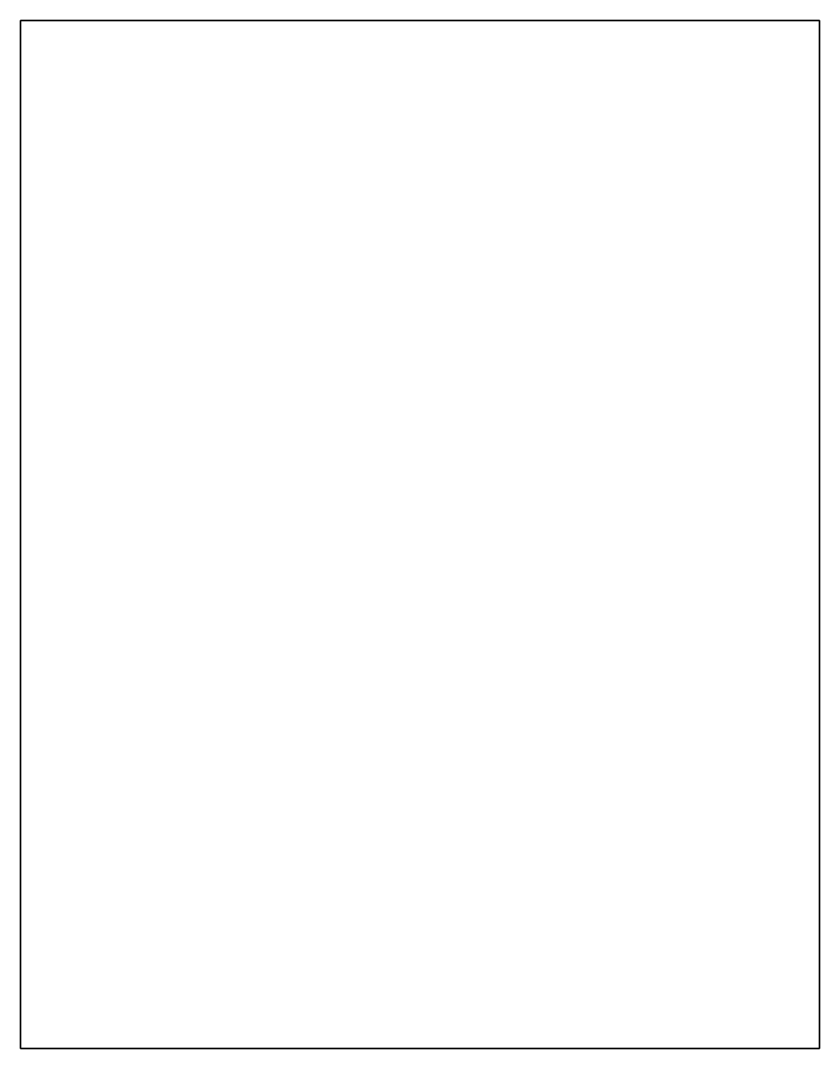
# Model space of a CAD drawing. Header units: inches. Extents: x -2.4 to -1.53, y -1.56 to -0.44.
import ezdxf

# ---------------------------------------------------------------- set-up
doc = ezdxf.new("R2010")
doc.units = ezdxf.units.IN
doc.layers.get('0').update_dxf_attribs({"linetype": 'CONTINUOUS'})

msp = doc.modelspace()

# ---------------------------------------------------------------- linework, layer by layer
for points in [[(-1.525, -1.5625), (-2.4, -1.5625), (-2.4, -0.4375), (-1.525, -0.4375)], [(-2.4, -1.5625), (-1.525, -1.5625), (-1.525, -0.4375), (-2.4, -0.4375)]]:
    msp.add_lwpolyline(points, close=True)

doc.saveas('drawing.dxf')
